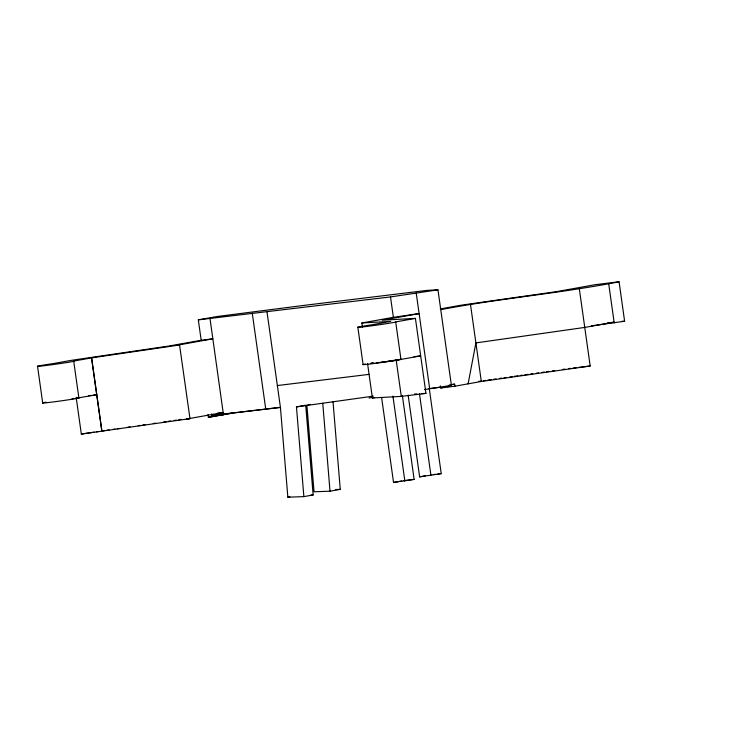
<?xml version="1.0" encoding="UTF-8"?>
<svg xmlns="http://www.w3.org/2000/svg" width="751" height="751" viewBox="0 0 751 751"><rect width="100%" height="100%" fill="white"/><g stroke="black" fill="none" stroke-linecap="round" stroke-linejoin="round"><path stroke-width="1.13" d="M468.108 383.845L475.89 342.907L584.757 327.427L614.102 322.17L607.259 323.005M424.399 389.619L451.389 385.319L437.964 289.83L390.501 296.927L198.311 319.842L201.184 340.25L168.412 346.117L70.979 360.396L53.143 363.597A18.606 0.488 -8 0 0 37.55 366.347L42.704 403.043M592.586 325.53L591.403 325.85L624.616 321.25L619.068 281.775L594.923 284.723L556.51 291.641L461.011 305.216L440.236 308.943M619.068 281.775C560.105 293.397 500.044 298.325 441.025 309.609M198.311 319.842L217.555 316.453L303.498 305.45L426.981 290.393L437.964 289.83M37.55 366.347A18.606 0.488 -8 0 0 59.254 363.7A18.606 0.488 -8 0 0 73.701 361.081L91.538 357.889L179.639 344.981L176.025 345.422L212.862 338.823L201.184 340.25M362.498 327.586L361.851 322.968L393.374 317.326L419.114 313.589L382.193 320.198L415.416 318.386L425.948 393.393L401.287 396.397L372.393 397.964L367.53 363.353M361.851 322.968L390.745 321.4L371.032 324.93A19.235 0.507 -8 0 0 358.086 327.342A19.235 0.507 -8 0 0 379.33 324.751A19.235 0.507 -8 0 0 395.693 321.916L415.416 318.386M76.593 398.19L96.71 394.716L93.284 395.139M370.75 363.418L373.05 363.005M387.488 361.325L400.94 359.241L395.693 321.916M376.298 362.874L393.12 360.827L420.682 355.89L413.961 356.706M178.766 419.771L181.01 419.368M207.98 414.543L208.374 417.312L231.139 413.294L279.55 407.389M303.864 496.618L296.457 406.892L305.732 405.23L313.139 494.956L303.864 496.618L287.849 497.2L280.433 407.474L267.018 311.984M307.985 404.827L310.247 404.423M369.023 398.039L372.44 397.429M372.393 397.964L374.646 397.561M449.154 385.132L454.618 384.155L454.909 386.211L440.696 387.948L440.405 385.883M440.696 387.948L445.305 387.122M447.615 386.699L449.924 386.286M454.909 386.211L481.316 381.48L590.173 366L579.331 288.853M287.849 497.2L289.905 496.833M306.868 405.089L314.031 491.783L330.018 491.201L340.259 489.37L333.003 401.522M408.14 395.092L419.631 476.847L425.338 475.824M419.631 476.847L441.222 473.628L429.243 388.417M381.602 397.476L393.543 482.433L401.785 480.959M393.543 482.433L414.139 479.391L402.358 395.58M218.503 414.148L211.895 415.312L280.433 407.474M220.71 413.763L222.916 413.369L223.103 414.712M208.374 417.312L231.139 413.294M76.151 397.232L81.333 434.059L94.091 432.182M96.41 431.844L98.728 431.506M102.211 430.999L104.53 430.652M106.849 430.314L109.167 429.976M112.65 429.459L114.969 429.121M117.287 428.783L119.606 428.445M127.726 427.253L130.045 426.915M138.165 425.723L140.484 425.385M142.812 425.038L145.131 424.7M153.251 423.508L155.57 423.17M163.69 421.978L166.009 421.64M168.327 421.302L170.646 420.964M174.129 420.447L176.447 420.109M81.333 434.059L189.984 418.645L179.555 344.991M478.753 381.386L481.053 381.057M483.353 380.729L485.653 380.4M487.953 380.072L491.407 379.584M493.707 379.255L496.007 378.926M499.462 378.438L501.762 378.11M504.062 377.781L506.371 377.453M509.816 376.964L512.116 376.636M514.426 376.307L517.871 375.819M520.171 375.491L522.48 375.162M524.78 374.843L528.225 374.345M530.535 374.017L532.835 373.698M536.28 373.2L538.589 372.871M542.034 372.383L544.334 372.055M546.644 371.726L548.943 371.398M552.389 370.91L554.698 370.581M562.752 369.436L565.052 369.107M296.457 406.892L373.36 396.143M88.721 395.693L91.002 395.42M76.574 398.058L78.864 397.777A18.606 0.488 -8 0 1 60.756 400.921A18.606 0.488 -8 0 1 42.948 402.818M72.03 398.753L74.311 398.471M370.675 363.381L372.909 363.108M376.279 362.695L378.523 362.423M381.884 362.01L385.244 361.606M370.694 363.559L374.064 363.146M277.354 385.554L368.929 374.383M568.488 368.647L570.779 368.365M573.06 368.084L576.477 367.671M578.768 367.389L590.173 366M451.332 384.55L454.618 384.155M217.452 413.181L223.216 412.477L186.37 419.077L189.984 418.645M429.215 388.614L440.518 387.234M222.456 414.796L223.451 414.674L209.989 318.415M211.923 416.674L211.698 413.885M433.299 474.594L435.561 474.322M437.824 474.041L441.222 473.628M403.954 480.64L414.139 479.391M621.753 321.344L624.616 321.25M449.765 385.357L451.389 385.319M414.496 394.012L416.786 393.89M421.367 393.637L425.948 393.393M335.688 489.539L340.259 489.37M310.848 495.04L313.139 494.956M608.685 283.596L614.224 323.071M470.473 304.333L481.316 381.48M416.242 293.181L429.666 388.68M419.462 393.712L430.952 475.467M390.501 296.927L393.374 317.326M396.181 360.029L401.287 396.397M392.923 396.096L404.864 481.053M357.842 327.192L363.09 364.507M252.27 313.261L265.694 408.751M91.622 357.889L101.967 431.543M91.538 357.889L101.892 431.553M73.701 361.081L78.883 397.917M322.761 403.353L330.018 491.201M400.94 359.241A19.235 0.507 -8 0 1 377.528 363.052A19.235 0.507 -8 0 1 365.437 364M43.661 402.649A18.606 0.488 -8 0 1 46.008 402.207"/></g></svg>
